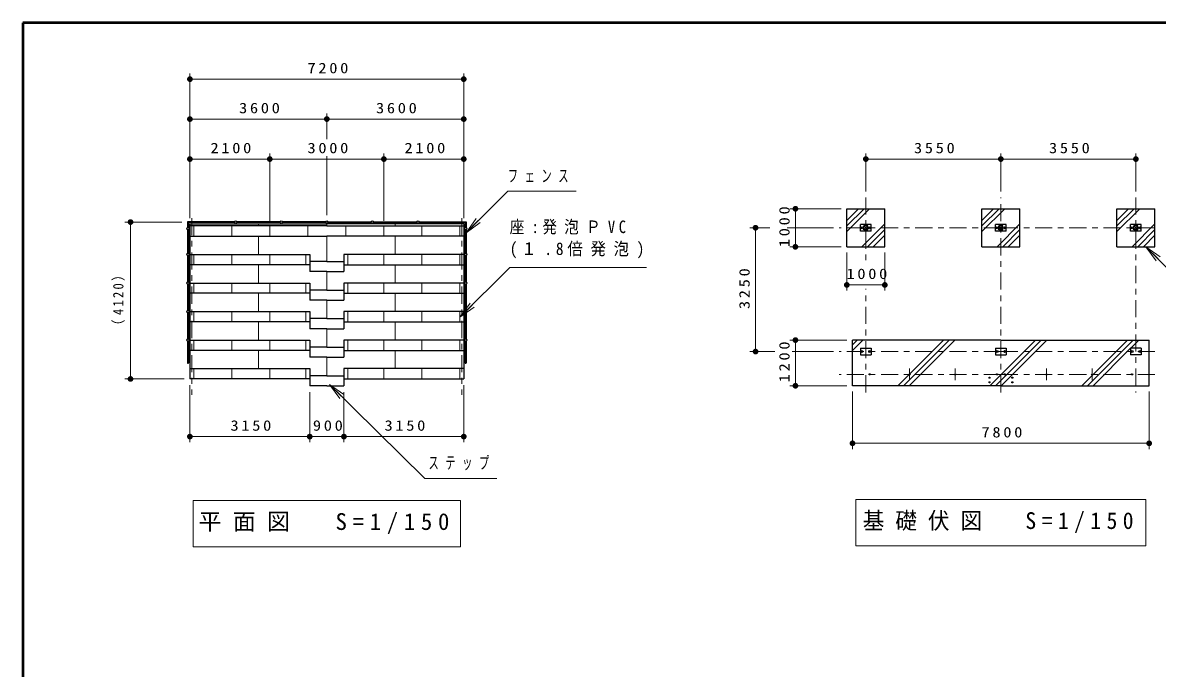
# Model space of a CAD drawing. Units: millimetres on the paper, with parts at other scales. Extents: x -365 to 0, y -19 to 257.
# Drawn here: x -365 to -166.1, y 143.9 to 257 of the extents above; entities that cross this region are included whole.
import ezdxf

# ---------------------------------------------------------------- set-up
doc = ezdxf.new("R2010")
doc.units = ezdxf.units.MM
doc.linetypes.add('USER2', pattern=[6, 3, -1, 1, -1])
doc.layers.add('LY_1', color=7, linetype='Continuous', lineweight=25)
doc.layers.add('LY_2', color=7, linetype='Continuous', lineweight=13)
doc.styles.add('ＭＳ ゴシック', font='')
doc.styles.get('ＭＳ ゴシック').set_extended_font_data('MS Gothic')

# ---------------------------------------------------------------- blocks, each defined once
blk = doc.blocks.new('filled_dot')
at = {"color": 0, "linetype": 'Continuous', "lineweight": -2, "const_width": 1.25}
blk.add_lwpolyline([(-0.625, 0, 1), (0.625, 0, 1)], format="xyb", close=True, dxfattribs=at)

msp = doc.modelspace()

# ---------------------------------------------------------------- linework, layer by layer
at = {"layer": 'LY_1', "lineweight": 13}
for p, q in [((-335.696, 222.751), (-335.696, 248.117)), ((-335.696, 247.117), (-287.696, 247.117)), ((-287.696, 222.751), (-287.696, 248.117)), ((-335.696, 222.751), (-335.696, 241.117)), ((-311.696, 236.616), (-311.696, 241.117)), ((-287.696, 222.751), (-287.696, 241.117)), ((-335.696, 240.117), (-311.696, 240.117)), ((-311.696, 240.117), (-287.696, 240.117)), ((-335.696, 222.751), (-335.696, 234.117)), ((-335.696, 233.117), (-321.696, 233.117)), ((-321.696, 222.317), (-321.696, 234.117)), ((-321.696, 222.317), (-321.696, 234.117)), ((-321.696, 233.117), (-301.696, 233.117)), ((-311.696, 223.286), (-311.696, 233.616)), ((-301.696, 222.317), (-301.696, 234.117)), ((-301.696, 222.317), (-301.696, 234.117)), ((-301.696, 233.117), (-287.696, 233.117)), ((-287.696, 222.751), (-287.696, 234.117)), ((-217.23, 227.417), (-217.23, 234.117)), ((-217.23, 233.117), (-193.564, 233.117)), ((-193.564, 227.417), (-193.564, 234.117)), ((-193.564, 233.117), (-169.897, 233.117)), ((-169.897, 227.417), (-169.897, 234.117)), ((-221.564, 224.417), (-230.564, 224.417)), ((-229.564, 217.751), (-229.564, 224.417)), ((-220.564, 222.391), (-218.538, 224.418)), ((-220.564, 220.411), (-216.558, 224.418)), ((-220.564, 221.401), (-217.548, 224.418)), ((-196.897, 222.391), (-194.871, 224.418)), ((-196.897, 220.411), (-192.891, 224.418)), ((-196.897, 221.401), (-193.881, 224.418)), ((-173.231, 222.391), (-171.204, 224.418)), ((-173.231, 220.411), (-169.224, 224.418)), ((-173.231, 221.401), (-170.214, 224.418)), ((-337.1, 222.084), (-347.1, 222.084)), ((-346.1, 194.617), (-346.1, 222.084)), ((-287.291, 220.216), (-285.524, 222.691)), ((-287.291, 220.216), (-285.17, 222.337)), ((-284.817, 221.984), (-287.291, 220.216)), ((-234.043, 221.084), (-237.564, 221.084)), ((-236.564, 199.417), (-236.564, 221.084)), ((-222.906, 221.084), (-231.043, 221.084)), ((-213.897, 221.757), (-217.903, 217.751)), ((-216.897, 220.751), (-217.564, 221.417)), ((-216.897, 221.417), (-217.564, 220.751)), ((-213.897, 220.767), (-216.913, 217.751)), ((-190.23, 221.757), (-194.236, 217.751)), ((-193.23, 220.751), (-193.897, 221.417)), ((-193.23, 221.417), (-193.897, 220.751)), ((-190.23, 220.767), (-193.246, 217.751)), ((-166.564, 221.757), (-170.57, 217.751)), ((-169.564, 220.751), (-170.23, 221.417)), ((-169.564, 221.417), (-170.23, 220.751)), ((-166.564, 220.767), (-169.58, 217.751)), ((-213.897, 219.777), (-215.923, 217.751)), ((-190.23, 219.777), (-192.256, 217.751)), ((-166.564, 219.777), (-168.59, 217.751)), ((-221.564, 217.751), (-230.564, 217.751)), ((-168.134, 217.751), (-166.012, 215.629)), ((-168.134, 217.751), (-165.659, 215.983)), ((-166.366, 215.276), (-168.134, 217.751)), ((-220.564, 216.751), (-220.564, 210.084)), ((-213.897, 216.751), (-213.897, 210.084)), ((-213.897, 211.084), (-220.564, 211.084)), ((-288.362, 205.416), (-286.594, 207.891)), ((-288.362, 205.416), (-286.24, 207.538)), ((-285.887, 207.184), (-288.362, 205.416)), ((-220.564, 201.417), (-230.564, 201.417)), ((-229.564, 193.417), (-229.564, 201.417)), ((-219.564, 199.609), (-217.756, 201.417)), ((-219.564, 200.599), (-218.745, 201.417)), ((-210.623, 193.417), (-202.623, 201.417)), ((-209.633, 193.417), (-201.634, 201.417)), ((-209.517, 195.513), (-203.613, 201.417)), ((-193.564, 194.355), (-186.501, 201.417)), ((-193.564, 195.345), (-187.491, 201.417)), ((-193.511, 193.417), (-185.511, 201.417)), ((-179.369, 193.417), (-171.369, 201.417)), ((-178.379, 193.417), (-170.379, 201.417)), ((-170.806, 200.001), (-169.389, 201.417)), ((-233.162, 199.417), (-237.564, 199.417)), ((-222.906, 199.417), (-230.162, 199.417)), ((-177.389, 193.417), (-170.814, 199.993)), ((-211.613, 193.417), (-209.66, 195.371)), ((-195.491, 193.417), (-193.564, 195.345)), ((-336.696, 194.617), (-347.1, 194.617)), ((-335.696, 193.517), (-335.696, 183.517)), ((-311.206, 193.657), (-309.07, 191.55)), ((-311.206, 193.657), (-308.719, 191.906)), ((-309.421, 191.194), (-311.206, 193.657)), ((-287.696, 193.517), (-287.696, 183.517)), ((-220.564, 193.417), (-230.564, 193.417)), ((-194.501, 193.417), (-193.564, 194.355)), ((-314.696, 192.317), (-314.696, 183.517)), ((-308.696, 192.317), (-308.696, 183.517)), ((-219.564, 192.417), (-219.564, 182.345)), ((-167.564, 192.417), (-167.564, 182.345)), ((-314.696, 184.517), (-335.696, 184.517)), ((-308.696, 184.517), (-314.696, 184.517)), ((-287.696, 184.517), (-308.696, 184.517)), ((-167.564, 183.345), (-219.564, 183.345)), ((-335.096, 173.349), (-335.096, 165.215)), ((-288.296, 173.349), (-335.096, 173.349)), ((-288.296, 165.215), (-288.296, 173.349)), ((-218.964, 173.515), (-218.964, 165.382)), ((-168.164, 173.515), (-218.964, 173.515)), ((-168.164, 165.382), (-168.164, 173.515)), ((-335.096, 165.215), (-288.296, 165.215)), ((-218.964, 165.382), (-168.164, 165.382))]:
    msp.add_line(p, q, dxfattribs=at)
at = {"layer": 'LY_1', "color": 4, "linetype": 'USER2', "lineweight": 13}
for p, q in [((-217.23, 226.417), (-217.23, 215.178)), ((-193.564, 192.251), (-193.564, 226.417)), ((-169.897, 226.417), (-169.897, 192.251)), ((-335.363, 222.784), (-335.363, 191.849)), ((-288.029, 222.784), (-288.029, 191.849)), ((-193.564, 221.084), (-221.906, 221.084)), ((-193.564, 221.084), (-166.184, 221.084)), ((-217.23, 192.251), (-217.23, 210.423)), ((-193.564, 199.417), (-221.906, 199.417)), ((-193.564, 199.417), (-166.184, 199.417)), ((-193.564, 195.417), (-221.906, 195.417)), ((-193.564, 195.417), (-166.184, 195.417))]:
    msp.add_line(p, q, dxfattribs=at)
at = {"layer": 'LY_1'}
for p, q in [((-220.564, 224.418), (-213.897, 224.418)), ((-220.564, 217.751), (-220.564, 224.418)), ((-213.897, 217.751), (-213.897, 224.418)), ((-196.897, 224.418), (-190.23, 224.418)), ((-196.897, 217.751), (-196.897, 224.418)), ((-190.23, 217.751), (-190.23, 224.418)), ((-173.231, 224.418), (-166.564, 224.418)), ((-173.231, 217.751), (-173.231, 224.418)), ((-166.564, 217.751), (-166.564, 224.418)), ((-327.884, 222.155), (-336.1, 222.155)), ((-336.1, 222.155), (-336.1, 221.139)), ((-336.1, 220.762), (-336.1, 216.606)), ((-327.884, 222.013), (-335.958, 222.013)), ((-335.958, 222.013), (-335.958, 221.139)), ((-335.958, 220.762), (-335.958, 216.606)), ((-335.696, 221.751), (-311.695, 221.751)), ((-335.696, 221.751), (-335.696, 194.616)), ((-311.695, 221.417), (-335.696, 221.417)), ((-319.884, 222.155), (-327.507, 222.155)), ((-319.884, 222.013), (-327.507, 222.013)), ((-311.883, 222.155), (-319.506, 222.155)), ((-311.883, 222.013), (-319.506, 222.013)), ((-287.696, 221.751), (-311.697, 221.751)), ((-311.697, 221.417), (-287.696, 221.417)), ((-311.508, 222.155), (-303.885, 222.155)), ((-311.508, 222.013), (-303.885, 222.013)), ((-303.508, 222.155), (-295.885, 222.155)), ((-303.508, 222.013), (-295.885, 222.013)), ((-295.508, 222.155), (-287.291, 222.155)), ((-295.508, 222.013), (-287.434, 222.013)), ((-287.696, 221.751), (-287.696, 194.616)), ((-287.434, 222.013), (-287.434, 221.139)), ((-287.434, 220.762), (-287.434, 216.606)), ((-287.291, 222.155), (-287.291, 221.139)), ((-287.291, 220.762), (-287.291, 216.606)), ((-218.147, 220.501), (-218.147, 221.667)), ((-216.314, 221.667), (-218.147, 221.667)), ((-216.897, 221.417), (-217.564, 221.417)), ((-217.564, 220.751), (-217.564, 221.417)), ((-216.897, 220.751), (-217.564, 220.751)), ((-216.897, 220.751), (-216.897, 221.417)), ((-216.314, 220.501), (-216.314, 221.667)), ((-194.48, 220.501), (-194.48, 221.667)), ((-192.647, 221.667), (-194.48, 221.667)), ((-193.23, 221.417), (-193.897, 221.417)), ((-193.897, 220.751), (-193.897, 221.417)), ((-193.23, 220.751), (-193.897, 220.751)), ((-193.23, 220.751), (-193.23, 221.417)), ((-192.647, 220.501), (-192.647, 221.667)), ((-170.814, 220.501), (-170.814, 221.667)), ((-168.98, 221.667), (-170.814, 221.667)), ((-169.564, 221.417), (-170.23, 221.417)), ((-170.23, 220.751), (-170.23, 221.417)), ((-169.564, 220.751), (-170.23, 220.751)), ((-169.564, 220.751), (-169.564, 221.417)), ((-168.98, 220.501), (-168.98, 221.667)), ((-335.696, 219.617), (-311.695, 219.617)), ((-287.696, 219.617), (-311.697, 219.617)), ((-216.314, 220.501), (-218.147, 220.501)), ((-192.647, 220.501), (-194.48, 220.501)), ((-168.98, 220.501), (-170.814, 220.501)), ((-220.564, 217.751), (-213.897, 217.751)), ((-196.897, 217.751), (-190.23, 217.751)), ((-173.231, 217.751), (-166.564, 217.751)), ((-336.1, 216.228), (-336.1, 211.606)), ((-335.958, 216.228), (-335.958, 211.606)), ((-335.696, 216.417), (-314.695, 216.417)), ((-314.695, 216.417), (-314.695, 213.417)), ((-311.695, 215.184), (-314.695, 215.184)), ((-311.697, 215.184), (-308.697, 215.184)), ((-308.697, 216.417), (-308.697, 213.417)), ((-287.696, 216.417), (-308.697, 216.417)), ((-287.434, 216.228), (-287.434, 211.606)), ((-287.291, 216.228), (-287.291, 211.606)), ((-314.695, 214.617), (-335.696, 214.617)), ((-311.695, 213.417), (-314.695, 213.417)), ((-311.697, 213.417), (-308.697, 213.417)), ((-308.697, 214.617), (-287.696, 214.617)), ((-336.1, 211.228), (-336.1, 206.605)), ((-335.958, 211.228), (-335.958, 206.605)), ((-335.696, 211.417), (-314.695, 211.417)), ((-314.695, 211.417), (-314.695, 208.417)), ((-308.697, 211.417), (-308.697, 208.417)), ((-287.696, 211.417), (-308.697, 211.417)), ((-287.434, 211.228), (-287.434, 206.605)), ((-287.291, 211.228), (-287.291, 206.605)), ((-314.695, 209.617), (-335.696, 209.617)), ((-311.695, 210.183), (-314.695, 210.183)), ((-311.697, 210.183), (-308.697, 210.183)), ((-308.697, 209.617), (-287.696, 209.617)), ((-311.695, 208.417), (-314.695, 208.417)), ((-311.697, 208.417), (-308.697, 208.417)), ((-336.1, 206.228), (-336.1, 201.605)), ((-335.958, 206.228), (-335.958, 201.605)), ((-335.696, 206.417), (-314.695, 206.417)), ((-314.695, 206.417), (-314.695, 203.416)), ((-311.695, 205.183), (-314.695, 205.183)), ((-311.697, 205.183), (-308.697, 205.183)), ((-308.697, 206.417), (-308.697, 203.416)), ((-287.696, 206.417), (-308.697, 206.417)), ((-287.434, 206.228), (-287.434, 201.605)), ((-287.291, 206.228), (-287.291, 201.605)), ((-314.695, 204.617), (-335.696, 204.617)), ((-311.695, 203.416), (-314.695, 203.416)), ((-311.697, 203.416), (-308.697, 203.416)), ((-308.697, 204.617), (-287.696, 204.617)), ((-336.1, 201.228), (-336.1, 197.416)), ((-335.958, 201.228), (-335.958, 197.416)), ((-335.696, 201.416), (-314.695, 201.416)), ((-314.695, 201.416), (-314.695, 198.416)), ((-308.697, 201.416), (-308.697, 198.416)), ((-287.696, 201.416), (-308.697, 201.416)), ((-287.434, 201.228), (-287.434, 197.416)), ((-287.291, 201.228), (-287.291, 197.416)), ((-193.564, 201.417), (-219.564, 201.417)), ((-219.564, 193.417), (-219.564, 201.417)), ((-193.564, 201.417), (-167.564, 201.417)), ((-167.564, 193.417), (-167.564, 201.417)), ((-314.695, 199.616), (-335.696, 199.616)), ((-311.695, 200.183), (-314.695, 200.183)), ((-311.697, 200.183), (-308.697, 200.183)), ((-308.697, 199.616), (-287.696, 199.616)), ((-218.147, 200.001), (-218.147, 198.834)), ((-218.147, 200.001), (-216.314, 200.001)), ((-216.314, 200.001), (-216.314, 198.834)), ((-194.48, 200.001), (-192.647, 200.001)), ((-194.48, 200.001), (-194.48, 198.834)), ((-192.647, 200.001), (-192.647, 198.834)), ((-170.814, 200.001), (-170.814, 198.834)), ((-168.98, 200.001), (-170.814, 200.001)), ((-168.98, 200.001), (-168.98, 198.834)), ((-311.695, 198.416), (-314.695, 198.416)), ((-311.697, 198.416), (-308.697, 198.416)), ((-218.147, 198.834), (-216.314, 198.834)), ((-194.48, 198.834), (-192.647, 198.834)), ((-168.98, 198.834), (-170.814, 198.834)), ((-335.696, 196.416), (-314.695, 196.416)), ((-314.695, 196.416), (-314.695, 193.416)), ((-311.695, 195.183), (-314.695, 195.183)), ((-311.697, 195.183), (-308.697, 195.183)), ((-308.697, 196.416), (-308.697, 193.416)), ((-287.696, 196.416), (-308.697, 196.416)), ((-314.695, 194.616), (-335.696, 194.616)), ((-311.695, 193.416), (-314.695, 193.416)), ((-311.697, 193.416), (-308.697, 193.416)), ((-308.697, 194.616), (-287.696, 194.616)), ((-193.564, 193.417), (-219.564, 193.417)), ((-193.564, 193.417), (-167.564, 193.417))]:
    msp.add_line(p, q, dxfattribs=at)
at = {"layer": 'LY_1', "linetype": 'USER2', "lineweight": 13}
for p, q in [((-335.029, 221.417), (-335.029, 219.617)), ((-328.362, 219.617), (-328.362, 221.417)), ((-321.695, 219.617), (-321.695, 221.417)), ((-315.028, 221.417), (-315.028, 219.617)), ((-308.364, 221.417), (-308.364, 219.617)), ((-301.697, 219.617), (-301.697, 221.417)), ((-295.03, 219.617), (-295.03, 221.417)), ((-288.363, 221.417), (-288.363, 219.617)), ((-335.029, 216.417), (-335.029, 214.617)), ((-328.362, 216.417), (-328.362, 214.617)), ((-321.695, 216.417), (-321.695, 214.617)), ((-315.362, 216.417), (-315.362, 214.617)), ((-308.03, 216.417), (-308.03, 214.617)), ((-301.697, 216.417), (-301.697, 214.617)), ((-295.03, 216.417), (-295.03, 214.617)), ((-288.363, 216.417), (-288.363, 214.617)), ((-335.029, 211.417), (-335.029, 209.617)), ((-328.362, 211.417), (-328.362, 209.617)), ((-321.695, 211.417), (-321.695, 209.617)), ((-315.362, 211.417), (-315.362, 209.617)), ((-308.03, 211.417), (-308.03, 209.617)), ((-301.697, 211.417), (-301.697, 209.617)), ((-295.03, 211.417), (-295.03, 209.617)), ((-288.363, 211.417), (-288.363, 209.617)), ((-335.029, 206.417), (-335.029, 204.617)), ((-328.362, 206.417), (-328.362, 204.617)), ((-321.695, 206.417), (-321.695, 204.617)), ((-315.362, 206.417), (-315.362, 204.617)), ((-308.03, 206.417), (-308.03, 204.617)), ((-301.697, 206.417), (-301.697, 204.617)), ((-295.03, 206.417), (-295.03, 204.617)), ((-288.363, 206.417), (-288.363, 204.617)), ((-335.029, 201.416), (-335.029, 199.616)), ((-328.362, 201.416), (-328.362, 199.616)), ((-321.695, 201.416), (-321.695, 199.616)), ((-315.362, 201.416), (-315.362, 199.616)), ((-308.03, 201.416), (-308.03, 199.616)), ((-301.697, 201.416), (-301.697, 199.616)), ((-295.03, 201.416), (-295.03, 199.616)), ((-288.363, 201.416), (-288.363, 199.616)), ((-335.029, 196.416), (-335.029, 194.616)), ((-328.362, 196.416), (-328.362, 194.616)), ((-321.695, 196.416), (-321.695, 194.616)), ((-315.362, 196.416), (-315.362, 194.616)), ((-308.03, 196.416), (-308.03, 194.616)), ((-301.697, 196.416), (-301.697, 194.616)), ((-295.03, 196.416), (-295.03, 194.616)), ((-288.363, 196.416), (-288.363, 194.616)), ((-209.564, 196.417), (-209.564, 194.417)), ((-201.564, 196.417), (-201.564, 194.417)), ((-185.564, 196.417), (-185.564, 194.417)), ((-177.564, 196.417), (-177.564, 194.417))]:
    msp.add_line(p, q, dxfattribs=at)
at = {"layer": 'LY_1', "color": 1, "lineweight": 13}
for p, q in [((-323.695, 221.751), (-323.695, 221.417)), ((-311.697, 221.417), (-311.697, 221.751)), ((-311.695, 221.417), (-311.695, 221.751)), ((-299.696, 221.751), (-299.696, 221.417)), ((-323.695, 219.617), (-323.695, 216.417)), ((-311.697, 215.184), (-311.697, 219.617)), ((-311.695, 215.184), (-311.695, 219.617)), ((-299.696, 219.617), (-299.696, 216.417)), ((-323.695, 214.617), (-323.695, 211.417)), ((-311.697, 210.183), (-311.697, 213.417)), ((-311.695, 210.183), (-311.695, 213.417)), ((-299.696, 214.617), (-299.696, 211.417)), ((-323.695, 209.617), (-323.695, 206.417)), ((-299.696, 209.617), (-299.696, 206.417)), ((-311.697, 205.183), (-311.697, 208.417)), ((-311.695, 205.183), (-311.695, 208.417)), ((-323.695, 204.617), (-323.695, 201.416)), ((-311.697, 200.183), (-311.697, 203.416)), ((-311.695, 200.183), (-311.695, 203.416)), ((-299.696, 204.617), (-299.696, 201.416)), ((-323.695, 199.616), (-323.695, 196.416)), ((-299.696, 199.616), (-299.696, 196.416)), ((-311.697, 195.183), (-311.697, 198.416)), ((-311.695, 195.183), (-311.695, 198.416))]:
    msp.add_line(p, q, dxfattribs=at)
at = {"layer": 'LY_1', "lineweight": 13}
for points in [[(-287.291, 220.216), (-279.989, 227.519), (-267.989, 227.519)], [(-168.134, 217.751), (-156.594, 206.211), (-138.594, 206.211)], [(-288.362, 205.416), (-279.646, 214.132), (-255.644, 214.132)], [(-311.206, 193.657), (-294.502, 177.18), (-281.879, 177.18)]]:
    msp.add_lwpolyline(points, dxfattribs=at)
at = {"layer": 'LY_1'}
for centre, radius in [((-336.029, 220.951), 0.202), ((-327.695, 222.084), 0.202), ((-319.695, 222.084), 0.202), ((-311.697, 222.084), 0.202), ((-311.695, 222.084), 0.202), ((-303.697, 222.084), 0.202), ((-295.696, 222.084), 0.202), ((-287.363, 220.951), 0.202), ((-217.897, 221.084), 0.16), ((-216.564, 221.084), 0.16), ((-194.23, 221.084), 0.16), ((-192.897, 221.084), 0.16), ((-170.564, 221.084), 0.16), ((-169.23, 221.084), 0.16), ((-336.029, 216.417), 0.202), ((-287.363, 216.417), 0.202), ((-336.029, 211.417), 0.202), ((-287.363, 211.417), 0.202), ((-336.029, 206.417), 0.202), ((-287.363, 206.417), 0.202), ((-336.029, 201.416), 0.202), ((-287.363, 201.416), 0.202), ((-217.897, 199.417), 0.16), ((-216.564, 199.417), 0.16), ((-194.23, 199.417), 0.16), ((-192.897, 199.417), 0.16), ((-170.564, 199.417), 0.16), ((-169.23, 199.417), 0.16), ((-216.564, 195.417), 0.107), ((-209.564, 195.417), 0.107), ((-201.564, 195.417), 0.107), ((-195.564, 194.834), 0.1), ((-194.23, 195.417), 0.107), ((-192.897, 195.417), 0.107), ((-191.564, 194.834), 0.1), ((-185.564, 195.417), 0.107), ((-177.564, 195.417), 0.107), ((-170.564, 195.417), 0.107), ((-195.564, 194.034), 0.1), ((-191.564, 194.034), 0.1)]:
    msp.add_circle(centre, radius, dxfattribs=at)
for centre, start, end in [((-336.029, 197.416), 180, 0.00001), ((-287.363, 197.416), 179.99999, 360)]:
    msp.add_arc(centre, 0.0712, start, end, dxfattribs=at)
at = {"layer": 'LY_2', "lineweight": 50}
for p, q in [((-365, 257), (-365, 0)), ((0, 257), (-365, 257))]:
    msp.add_line(p, q, dxfattribs=at)

# ---------------------------------------------------------------- block references
at = {"layer": 'LY_1', "lineweight": 13, "xscale": 0.4, "yscale": 0.4}
for p in [(-335.696, 247.117), (-335.696, 240.117), (-311.696, 240.117), (-335.696, 233.117), (-321.696, 233.117), (-301.696, 233.117), (-217.23, 233.117), (-193.564, 233.117), (-220.564, 211.084), (-335.696, 184.517), (-314.696, 184.517), (-308.696, 184.517), (-219.564, 183.345)]:
    msp.add_blockref('filled_dot', p, dxfattribs=at)
for p, rotation in [((-287.696, 247.117), 180), ((-311.696, 240.117), 180), ((-287.696, 240.117), 180), ((-321.696, 233.117), 180), ((-301.696, 233.117), 180), ((-287.696, 233.117), 180), ((-193.564, 233.117), 180), ((-169.897, 233.117), 180), ((-229.564, 224.417), 270), ((-346.1, 222.084), 270), ((-236.564, 221.084), 270), ((-229.564, 217.751), 90), ((-213.897, 211.084), 180), ((-229.564, 201.417), 270), ((-236.564, 199.417), 90), ((-346.1, 194.617), 90), ((-229.564, 193.417), 90), ((-314.696, 184.517), 180), ((-308.696, 184.517), 180), ((-287.696, 184.517), 180), ((-167.564, 183.345), 180)]:
    msp.add_blockref('filled_dot', p, dxfattribs=dict(at, rotation=rotation))

# ---------------------------------------------------------------- texts
at = {"layer": 'LY_1', "style": 'ＭＳ ゴシック'}
for s, insert, char_height, attachment_point in [('\\T1.33;\\W1.15;7200', (-311.268, 248.117), 1.833, 8), ('\\T1.33;\\W1.15;3600', (-323.268, 241.117), 1.833, 8), ('\\T1.33;\\W1.15;3600', (-299.268, 241.117), 1.833, 8), ('\\T1.33;\\W1.15;2100', (-328.275, 234.117), 1.833, 8), ('\\T1.33;\\W1.15;3000', (-311.273, 234.117), 1.833, 8), ('\\T1.33;\\W1.15;2100', (-294.275, 234.117), 1.833, 8), ('\\T1.33;\\W1.15;3550', (-204.988, 234.117), 1.833, 8), ('\\T1.33;\\W1.15;3550', (-181.321, 234.117), 1.833, 8), ('\\T1.64;\\W0.6;フェンス', (-279.989, 230.169), 2.199, 4), ('\\T1.5;\\W0.85;座:発泡ＰVC', (-279.644, 221.132), 2.199, 4), ('\\T1.5;\\W0.9;(１.8倍発泡)', (-279.644, 217.132), 2.199, 4), ('\\T1.33;\\W1.15;1000', (-216.809, 212.084), 1.833, 8), ('\\T1.33;\\W1.15;3150', (-324.773, 185.517), 1.833, 8), ('\\T1.33;\\W1.15;900', (-311.279, 185.517), 1.833, 8), ('\\T1.33;\\W1.15;3150', (-297.773, 185.517), 1.833, 8), ('\\T1.33;\\W1.15;7800', (-193.136, 184.345), 1.833, 8), ('\\T1.64;\\W0.6;ステップ', (-293.879, 179.83), 2.199, 4), ('\\T1.5;平面図\u3000S=1/150', (-311.696, 169.282), 2.933, 5), ('\\T1.5;\\W0.95;基礎伏図\u3000S=1/150', (-193.564, 169.448), 2.933, 5)]:
    msp.add_mtext(s, dxfattribs=dict(at, insert=insert, char_height=char_height, attachment_point=attachment_point))
at = {"layer": 'LY_1', "char_height": 1.833, "attachment_point": 8, "rotation": 90, "style": 'ＭＳ ゴシック'}
for s, insert in [('\\T1.33;\\W1.15;1000', (-230.564, 221.505)), ('\\T1.33;\\W1.15;3250', (-237.564, 210.66)), ('\\T1.33;\\W0.9;（4120）', (-347.1, 208.774)), ('\\T1.33;\\W1.15;1200', (-230.564, 197.838))]:
    msp.add_mtext(s, dxfattribs=dict(at, insert=insert))

doc.saveas('drawing.dxf')
